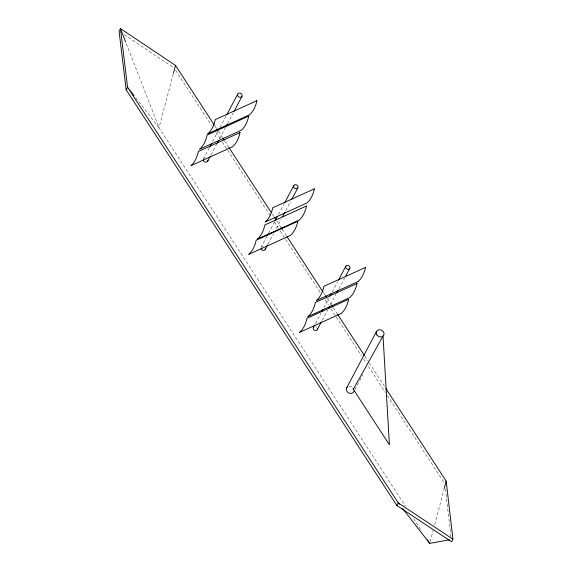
<?xml version="1.0" encoding="UTF-8"?>
<svg xmlns="http://www.w3.org/2000/svg" width="572" height="572" viewBox="0 0 572 572"><rect width="100%" height="100%" fill="white"/><g stroke="black" fill="none" stroke-linecap="round" stroke-linejoin="round"><path stroke-width="0.43" stroke-dasharray="2.86 2.15" d="M173.237 73.952L159.03 127.713L405.384 506.02M430.173 541.691L433.104 530.601M434.684 524.624L443.929 489.639M209.259 147.833L203.475 158.766A2.424 2.052 27.9 0 1 203.825 158.351M212.57 141.591L217.939 131.446M220.005 127.542L226.205 115.837M210.946 154.983L216.731 144.058M219.627 138.596L225.411 127.663M227.477 123.766L233.269 112.834M266.931 236.315L261.147 247.24A2.324 1.966 27.9 0 1 261.483 246.847M268.59 233.19L274.789 221.478M278.507 214.45L284.298 203.518M268.032 244.137L273.409 233.991M276.305 228.521L281.26 219.155M285.807 210.567L290.769 201.194M315.494 323.509L320.899 313.299M323.809 307.808L329.215 297.597M332.125 292.099L337.53 281.889M322.258 320.299L327.663 310.088M330.573 304.59L335.978 294.38M338.889 288.881L344.709 277.885M354.955 389.511L362.848 374.61M124.21 34.635L173.38 67.525M135.693 97.683L159.03 127.713L125.962 42.757M214.929 125.976L216.388 128.221M218.332 131.21L222.229 137.194M224.66 140.926L229.043 147.662M272.372 214.2L273.838 216.445M276.755 220.928L281.138 227.656M282.11 229.15L286.493 235.878M323.495 292.7L324.953 294.945M327.391 298.684L331.288 304.661M333.233 307.657L337.13 313.635M364.879 356.249L368.776 362.233M369.262 362.977L384.842 386.901M175.575 70.263L211.604 125.583M215.987 132.318L220.363 139.046M222.315 142.035L227.184 149.514M227.67 150.257L270.513 216.052M274.41 222.029L278.299 228.013M280.251 231.002L320.17 292.313M325.039 299.785L328.45 305.019M330.881 308.758L335.75 316.237M336.236 316.981L361.554 355.863M363.506 358.851L366.423 363.334M368.368 366.323L385.414 392.492M387.358 395.481L444.809 483.705M413.656 518.725L421.45 530.687M445.424 488.981L450.936 536.486M204.297 158.058A2.424 2.052 27.9 0 1 205.448 157.865M261.933 246.561A2.324 1.966 27.9 0 1 263.041 246.382M315.801 326.719A2.238 1.902 27.9 0 1 316.802 327.313M349.034 386.264A4.054 3.439 27.9 0 1 352.874 387.501"/><path stroke-width="0.86" d="M173.459 73.102L175.49 65.415L120.449 28.6L119.069 31.203L126.176 89.811L396.868 505.498L451.551 541.763L452.931 539.167L446.181 481.109L385.814 388.402M444.158 488.788L446.181 481.109M126.176 89.811L127.549 87.209L120.449 28.6L125.633 41.928M209.674 147.054L211.325 143.937M226.619 115.051L237.78 93.98M207.643 161.232L210.124 156.549M217.145 143.279L218.804 140.154M225.826 126.884L227.07 124.546M234.091 111.275L241.942 96.446A2.424 2.052 27.9 0 0 239.754 93.079A2.424 2.052 27.9 0 0 237.888 96.11A2.424 2.052 27.9 0 0 241.942 96.446M267.346 235.528L268.175 233.969M275.203 220.692L277.27 216.788M284.713 202.738L293.808 185.557M265.136 249.607L267.617 244.923M282.504 216.809L284.985 212.126M291.598 199.635L297.798 187.923A2.324 1.966 27.9 0 0 295.703 184.699A2.324 1.966 27.9 0 0 293.908 187.602A2.324 1.966 27.9 0 0 297.798 187.923M313.413 327.441L314.657 325.082M321.729 311.733L322.973 309.373M330.044 296.024L331.295 293.665M338.359 280.316L345.845 266.18M317.267 329.722L321.421 321.864M328.492 308.515L329.744 306.156M336.808 292.807L338.059 290.447M345.545 276.312L349.699 268.461A2.238 1.902 27.9 0 0 347.676 265.351A2.238 1.902 27.9 0 0 345.946 268.154A2.238 1.902 27.9 0 0 349.699 268.461M346.732 387.737L376.633 331.26M396.868 505.498L398.248 502.895L127.549 87.209L134.062 95.588M353.31 389.317L383.026 336.079L389.41 444.751L352.888 388.667M365.758 267.288L323.909 286.307A73.852 32.747 65.6 0 1 316.387 300.514L358.236 281.495M402.588 508.487L429.722 543.4L449.492 539.796M452.931 539.167L398.248 502.895L399.327 504.297M175.49 65.415L214.436 125.232M216.874 128.965L217.846 130.466M222.715 137.938L224.174 140.183M229.043 147.662L271.4 212.705M274.324 217.188L275.783 219.433M281.138 227.656L282.11 229.15M286.98 236.629L323.008 291.956M325.447 295.688L326.905 297.933M331.774 305.412L332.747 306.907M337.616 314.385L364.393 355.505M427.291 539.661L429.722 543.4M207.901 160.189A2.424 2.052 27.9 0 1 205.663 162.126A2.424 2.052 27.9 0 1 203.217 159.802M265.387 248.613A2.324 1.966 27.9 0 1 260.996 248.777M317.51 328.757A2.238 1.902 27.9 0 1 314.6 330.33A2.238 1.902 27.9 0 1 313.735 327.055M354.061 391.033A4.054 3.439 27.9 0 1 348.412 392.728A4.054 3.439 27.9 0 1 347.318 387.044M365.544 267.381A73.852 32.747 65.6 0 1 358.022 281.588M256.914 100.658L215.279 119.584A73.852 32.747 65.6 0 1 207.758 133.791L249.392 114.865A73.852 32.747 65.6 0 0 256.914 100.658M248.727 116.123L207.093 135.042A73.852 32.747 65.6 0 1 199.571 149.249L241.205 130.33A73.852 32.747 65.6 0 0 248.727 116.123M240.011 132.575L198.377 151.501A73.852 32.747 65.6 0 1 190.855 165.708L232.489 146.782A73.852 32.747 65.6 0 0 240.011 132.575M314.378 188.824L272.751 207.743A73.852 32.747 65.6 0 1 265.229 221.95L306.857 203.024A73.852 32.747 65.6 0 0 314.378 188.824M306.506 205.999L264.872 224.925A73.852 32.747 65.6 0 1 257.35 239.132L298.984 220.206A73.852 32.747 65.6 0 0 306.506 205.999M297.833 221.264L256.199 240.19A73.852 32.747 65.6 0 1 248.677 254.397L290.311 235.471A73.852 32.747 65.6 0 0 297.833 221.264M356.992 283.526L315.358 302.452A73.852 32.747 65.6 0 1 307.836 316.659L349.471 297.733A73.852 32.747 65.6 0 0 356.992 283.526M348.648 299.292L307.014 318.218A73.852 32.747 65.6 0 1 299.492 332.425L341.127 313.499A73.852 32.747 65.6 0 0 348.648 299.292M376.812 334.827A4.054 3.439 27.9 0 0 383.612 335.385A4.054 3.439 27.9 0 0 379.944 329.751A4.054 3.439 27.9 0 0 376.812 334.827"/></g></svg>
